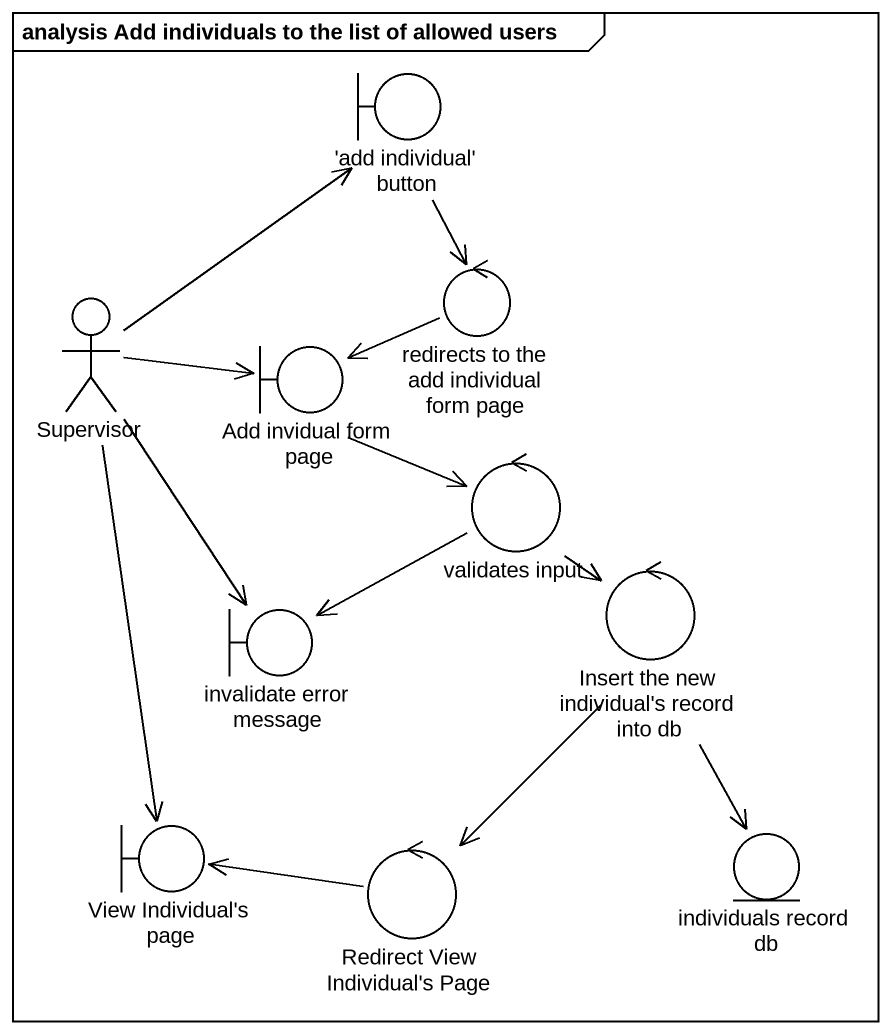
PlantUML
@startuml
mainframe analysis Add individuals to the list of allowed users
boundary "'add individual' button" as add_individual_button
actor Supervisor
boundary "Add invidual form page" as Add_invidual_form_page
control "redirects to the add individual form page" as redirects_to_the_add
control "validates input" as validates_input
boundary "invalidate error message" as invalidate_error_message
control "Insert the new individual's record into db" as Insert_the_new_individual_s
boundary "View Individual's page" as View_Individual_s_page
control "Redirect View Individual's Page" as Redirect_View_Individual_s
entity "individuals record db" as individuals_record_db
add_individual_button --> redirects_to_the_add
Supervisor -up-> add_individual_button
Supervisor -right-> Add_invidual_form_page
Supervisor --> invalidate_error_message
Supervisor --> View_Individual_s_page
Add_invidual_form_page -right-> validates_input
redirects_to_the_add -left-> Add_invidual_form_page
validates_input --> invalidate_error_message
validates_input --> Insert_the_new_individual_s
Insert_the_new_individual_s --> Redirect_View_Individual_s
Insert_the_new_individual_s --> individuals_record_db
Redirect_View_Individual_s -left-> View_Individual_s_page
@enduml
